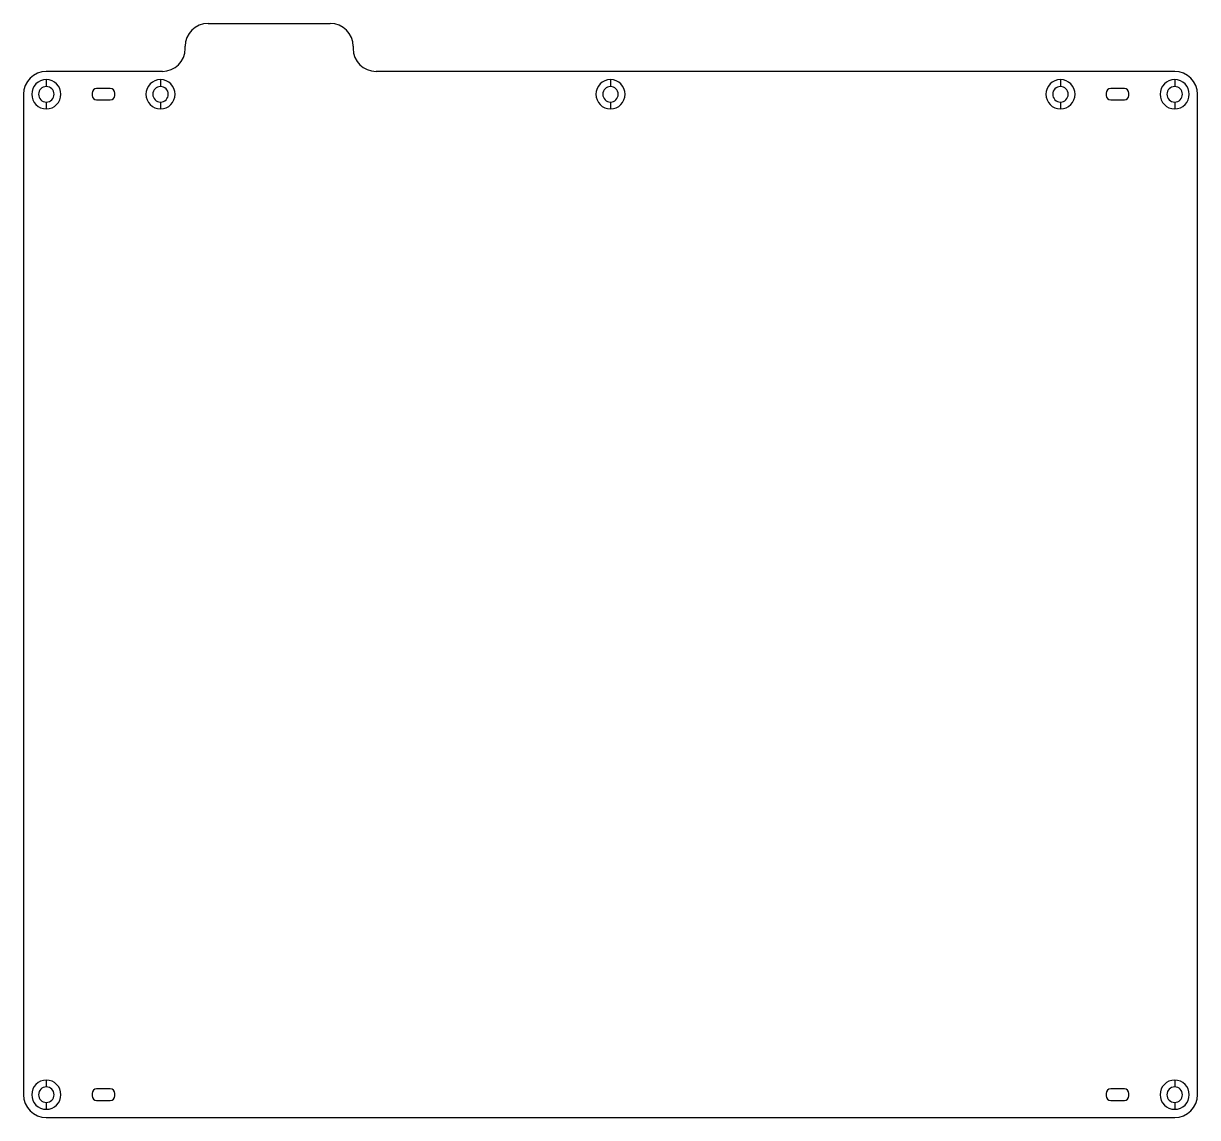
# Model space of a CAD drawing. Extents: x -128 to 128, y -114 to 125.
import ezdxf

# ---------------------------------------------------------------- set-up
doc = ezdxf.new("R2010")
doc.units = 0
doc.layers.get('0').update_dxf_attribs({"linetype": 'continuous'})

# ---------------------------------------------------------------- blocks, each defined once
blk = doc.blocks.new('PART__FEATURE001')
at = {"color": 0}
for p, q in [((-88.1, 125), (-61.33, 125)), ((-93.1, 119.5), (-93.1, 120)), ((-56.33, 120), (-56.33, 119.5)), ((-98.1, 114.5), (-123.5, 114.5)), ((123.5, 114.5), (-51.33, 114.5)), ((-123.5, 112.7), (-123.5, 111.2)), ((-109.5, 110.75), (-112.5, 110.75)), ((-98.5, 112.7), (-98.5, 111.2)), ((0, 112.7), (0, 111.2)), ((98.5, 112.7), (98.5, 111.2)), ((112.5, 110.75), (109.5, 110.75)), ((123.5, 112.7), (123.5, 111.2)), ((-128.5, 109.5), (-128.5, -109.5)), ((-113.5, 109.75), (-113.5, 109.25)), ((-112.5, 108.25), (-109.5, 108.25)), ((-108.5, 109.25), (-108.5, 109.75)), ((108.5, 109.75), (108.5, 109.25)), ((109.5, 108.25), (112.5, 108.25)), ((113.5, 109.25), (113.5, 109.75)), ((128.5, -109.5), (128.5, 109.5)), ((-123.5, 107.8), (-123.5, 106.3)), ((-98.5, 107.8), (-98.5, 106.3)), ((0, 107.8), (0, 106.3)), ((98.5, 107.8), (98.5, 106.3)), ((123.5, 107.8), (123.5, 106.3)), ((-123.5, -106.3), (-123.5, -107.8)), ((123.5, -106.3), (123.5, -107.8)), ((-113.5, -109.25), (-113.5, -109.75)), ((-109.5, -108.25), (-112.5, -108.25)), ((-108.5, -109.75), (-108.5, -109.25)), ((108.5, -109.25), (108.5, -109.75)), ((112.5, -108.25), (109.5, -108.25)), ((113.5, -109.75), (113.5, -109.25)), ((-123.5, -111.2), (-123.5, -112.7)), ((-112.5, -110.75), (-109.5, -110.75)), ((109.5, -110.75), (112.5, -110.75)), ((123.5, -111.2), (123.5, -112.7)), ((-123.5, -114.5), (123.5, -114.5))]:
    blk.add_line(p, q, dxfattribs=at)
for centre, radius, start, end in [((-88.1, 120), 5, 90, -180), ((-61.33, 120), 5, 0, 90), ((-98.1, 119.5), 5, -90, 0), ((-51.33, 119.5), 5, -180, -90), ((-123.5, 109.5), 5, 90, -180), ((123.5, 109.5), 5, 0, 90), ((-123.5, 109.5), 3.2, 90, -90), ((-123.5, 109.5), 1.7, 90, -90), ((-123.5, 109.5), 3.2, -90, 90), ((-123.5, 109.5), 1.7, -90, 90), ((-112.5, 109.75), 1, 90, -180), ((-109.5, 109.75), 1, 0, 90), ((-98.5, 109.5), 3.2, 90, -90), ((-98.5, 109.5), 1.7, 90, -90), ((-98.5, 109.5), 3.2, -90, 90), ((-98.5, 109.5), 1.7, -90, 90), ((0, 109.5), 3.2, 90, -90), ((0, 109.5), 1.7, 90, -90), ((0, 109.5), 3.2, -90, 90), ((0, 109.5), 1.7, -90, 90), ((98.5, 109.5), 3.2, 90, -90), ((98.5, 109.5), 1.7, 90, -90), ((98.5, 109.5), 3.2, -90, 90), ((98.5, 109.5), 1.7, -90, 90), ((109.5, 109.75), 1, 90, -180), ((112.5, 109.75), 1, 0, 90), ((123.5, 109.5), 3.2, 90, -90), ((123.5, 109.5), 1.7, 90, -90), ((123.5, 109.5), 3.2, -90, 90), ((123.5, 109.5), 1.7, -90, 90), ((-112.5, 109.25), 1, 180, -90), ((-109.5, 109.25), 1, -90, 0), ((109.5, 109.25), 1, 180, -90), ((112.5, 109.25), 1, -90, 0), ((-123.5, -109.5), 3.2, 90, -90), ((-123.5, -109.5), 1.7, 90, -90), ((-123.5, -109.5), 3.2, -90, 90), ((-123.5, -109.5), 1.7, -90, 90), ((123.5, -109.5), 3.2, 90, -90), ((123.5, -109.5), 1.7, 90, -90), ((123.5, -109.5), 3.2, -90, 90), ((123.5, -109.5), 1.7, -90, 90), ((-123.5, -109.5), 5, -180, -90), ((-112.5, -109.25), 1, 90, -180), ((-112.5, -109.75), 1, 180, -90), ((-109.5, -109.25), 1, 0, 90), ((-109.5, -109.75), 1, -90, 0), ((109.5, -109.25), 1, 90, -180), ((109.5, -109.75), 1, 180, -90), ((112.5, -109.25), 1, 0, 90), ((112.5, -109.75), 1, -90, 0), ((123.5, -109.5), 5, -90, 0)]:
    blk.add_arc(centre, radius, start, end, dxfattribs=at)

msp = doc.modelspace()

# ---------------------------------------------------------------- block references
at = {"color": 0}
msp.add_blockref('PART__FEATURE001', (0, 0), dxfattribs=at)

doc.saveas('drawing.dxf')
